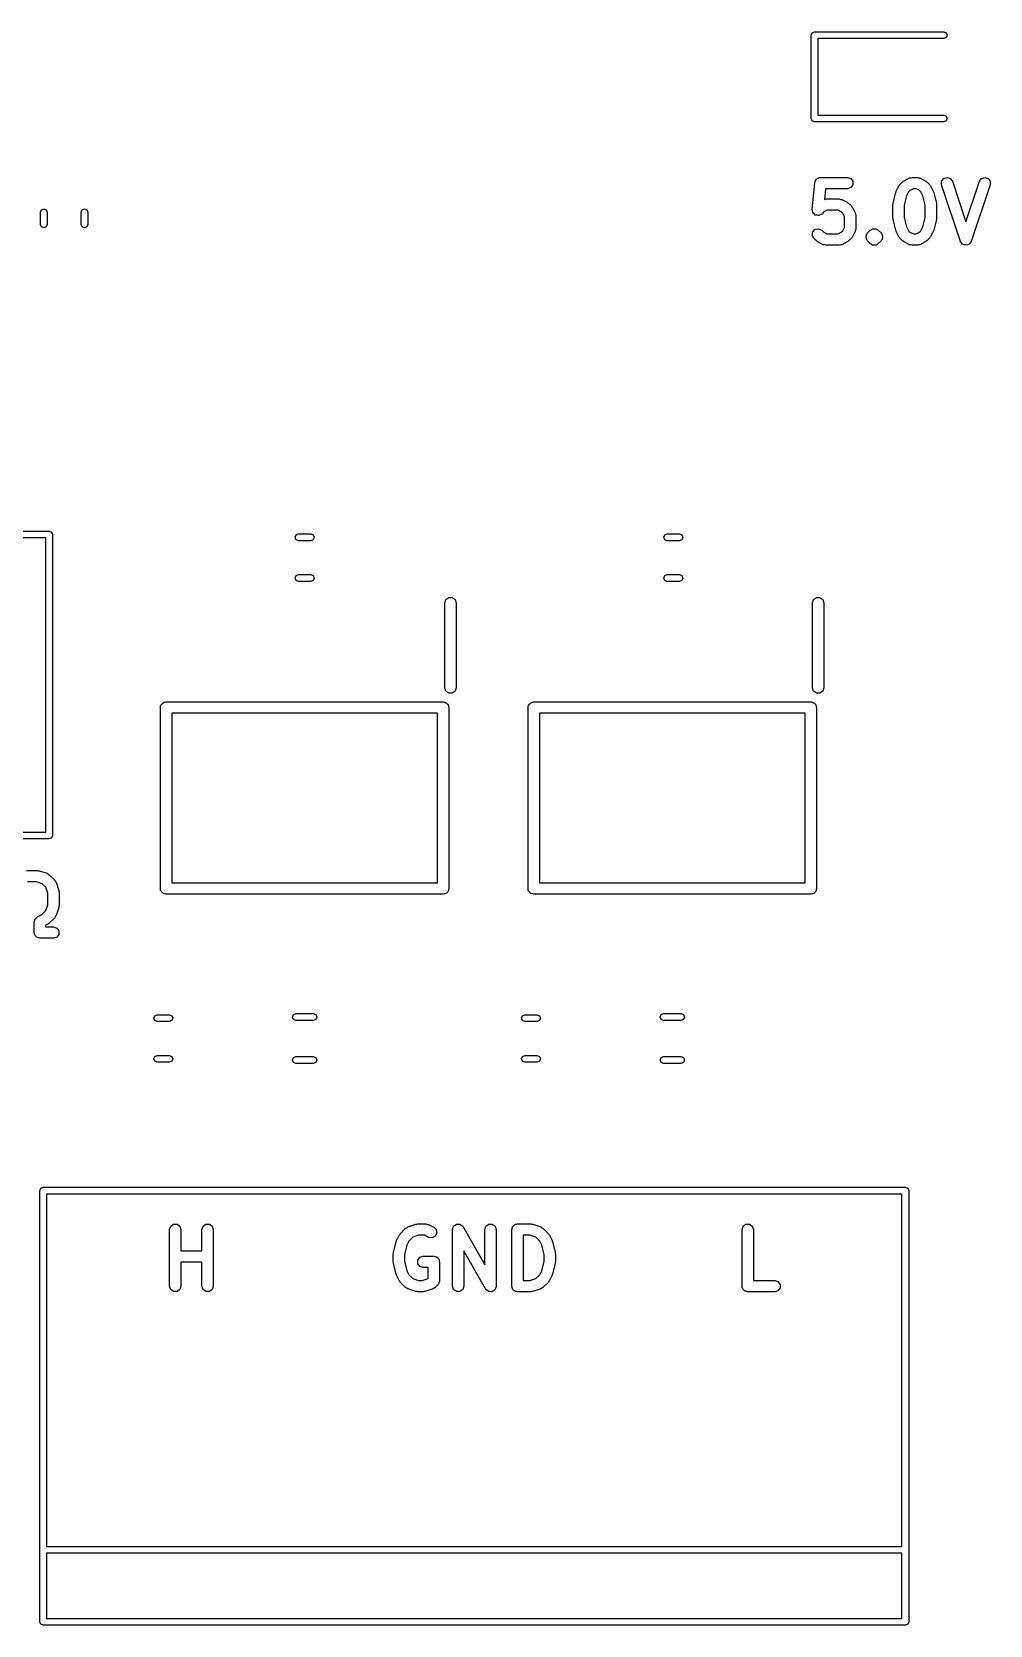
# Model space of a CAD drawing. Extents: x 99.3 to 188.9, y -147 to -56.
# Drawn here: x 148.18 to 165.12, y -141.87 to -113.7 of the extents above; entities that cross this region are included whole.
import ezdxf

# ---------------------------------------------------------------- set-up
doc = ezdxf.new("R2010")
doc.units = 0
doc.layers.add('BLACK', color=7, linetype='CONTINUOUS')

msp = doc.modelspace()

# ---------------------------------------------------------------- linework, layer by layer
at = {"layer": 'BLACK', "linetype": 'CONTINUOUS'}
for p, q in [((161.955, -113.765), (161.973, -113.723)), ((161.955, -115.235), (161.955, -113.765)), ((161.973, -113.723), (162.015, -113.705)), ((162.015, -113.705), (164.3, -113.705)), ((164.3, -113.705), (164.342, -113.723)), ((164.342, -113.723), (164.36, -113.765)), ((164.36, -113.765), (164.342, -113.807)), ((164.3, -113.825), (162.075, -113.825)), ((162.075, -113.825), (162.075, -115.175)), ((164.342, -113.807), (164.3, -113.825)), ((162.075, -115.175), (164.3, -115.175)), ((164.3, -115.175), (164.342, -115.193)), ((164.342, -115.193), (164.36, -115.235)), ((161.973, -115.277), (161.955, -115.235)), ((162.015, -115.295), (161.973, -115.277)), ((164.3, -115.295), (162.015, -115.295)), ((164.342, -115.277), (164.3, -115.295)), ((164.36, -115.235), (164.342, -115.277)), ((162.036, -116.33), (162.044, -116.311)), ((162.044, -116.311), (162.054, -116.306)), ((162.054, -116.306), (162.06, -116.297)), ((162.06, -116.297), (162.08, -116.29)), ((162.08, -116.29), (162.098, -116.28)), ((162.098, -116.28), (162.109, -116.281)), ((162.109, -116.281), (162.119, -116.278)), ((162.119, -116.278), (162.595, -116.278)), ((162.595, -116.278), (162.654, -116.297)), ((162.654, -116.297), (162.69, -116.347)), ((163.598, -116.336), (163.693, -116.288)), ((163.693, -116.288), (163.716, -116.285)), ((163.716, -116.285), (163.738, -116.278)), ((163.738, -116.278), (163.833, -116.278)), ((163.833, -116.278), (163.855, -116.285)), ((163.855, -116.285), (163.878, -116.288)), ((163.878, -116.288), (163.973, -116.336)), ((164.262, -116.347), (164.298, -116.297)), ((164.298, -116.297), (164.356, -116.278)), ((164.356, -116.278), (164.415, -116.296)), ((164.415, -116.296), (164.452, -116.346)), ((164.929, -116.346), (164.966, -116.296)), ((164.966, -116.296), (165.025, -116.278)), ((165.025, -116.278), (165.083, -116.297)), ((165.083, -116.297), (165.119, -116.347)), ((161.972, -116.844), (162.02, -116.368)), ((162.02, -116.368), (162.024, -116.358)), ((162.024, -116.347), (162.036, -116.33)), ((162.024, -116.358), (162.024, -116.347)), ((162.21, -116.478), (162.191, -116.666)), ((162.595, -116.478), (162.21, -116.478)), ((162.654, -116.459), (162.595, -116.478)), ((162.69, -116.409), (162.654, -116.459)), ((162.69, -116.347), (162.69, -116.409)), ((163.403, -116.734), (163.451, -116.544)), ((163.451, -116.544), (163.457, -116.534)), ((163.457, -116.534), (163.458, -116.523)), ((163.458, -116.523), (163.506, -116.428)), ((163.506, -116.428), (163.517, -116.417)), ((163.517, -116.417), (163.525, -116.402)), ((163.525, -116.402), (163.572, -116.355)), ((163.572, -116.355), (163.587, -116.347)), ((163.587, -116.347), (163.598, -116.336)), ((163.642, -116.603), (163.6, -116.771)), ((163.677, -116.532), (163.642, -116.603)), ((163.702, -116.507), (163.677, -116.532)), ((163.762, -116.478), (163.702, -116.507)), ((163.81, -116.478), (163.762, -116.478)), ((163.869, -116.507), (163.81, -116.478)), ((163.894, -116.532), (163.869, -116.507)), ((163.929, -116.603), (163.894, -116.532)), ((163.971, -116.771), (163.929, -116.603)), ((163.973, -116.336), (163.985, -116.347)), ((163.985, -116.347), (163.999, -116.355)), ((163.999, -116.355), (164.047, -116.402)), ((164.047, -116.402), (164.054, -116.417)), ((164.054, -116.417), (164.066, -116.428)), ((164.066, -116.428), (164.113, -116.523)), ((164.113, -116.523), (164.115, -116.534)), ((164.115, -116.534), (164.121, -116.544)), ((164.121, -116.544), (164.168, -116.734)), ((164.262, -116.409), (164.262, -116.347)), ((164.596, -117.409), (164.262, -116.409)), ((164.452, -116.346), (164.69, -117.061)), ((164.69, -117.061), (164.929, -116.346)), ((165.119, -116.409), (164.785, -117.409)), ((165.119, -116.347), (165.119, -116.409)), ((148.33, -116.892), (148.348, -116.85)), ((148.348, -116.85), (148.39, -116.832)), ((148.39, -116.832), (148.432, -116.85)), ((148.432, -116.85), (148.45, -116.892)), ((149.05, -116.892), (149.068, -116.85)), ((149.068, -116.85), (149.11, -116.832)), ((149.11, -116.832), (149.152, -116.85)), ((149.152, -116.85), (149.17, -116.892)), ((161.978, -116.871), (161.972, -116.844)), ((161.982, -116.899), (161.978, -116.871)), ((162.238, -116.859), (162.178, -116.888)), ((162.191, -116.666), (162.192, -116.666)), ((162.192, -116.666), (162.214, -116.659)), ((162.214, -116.659), (162.452, -116.659)), ((162.429, -116.859), (162.238, -116.859)), ((162.488, -116.888), (162.429, -116.859)), ((162.452, -116.659), (162.474, -116.666)), ((162.474, -116.666), (162.497, -116.669)), ((162.497, -116.669), (162.592, -116.717)), ((162.592, -116.717), (162.604, -116.728)), ((162.604, -116.728), (162.618, -116.735)), ((162.618, -116.735), (162.666, -116.783)), ((162.666, -116.783), (162.673, -116.798)), ((162.673, -116.798), (162.685, -116.809)), ((162.685, -116.809), (162.732, -116.904)), ((163.4, -116.759), (163.404, -116.747)), ((163.4, -116.997), (163.4, -116.759)), ((163.404, -116.747), (163.403, -116.734)), ((163.6, -116.771), (163.6, -116.984)), ((163.971, -116.984), (163.971, -116.771)), ((164.168, -116.734), (164.168, -116.747)), ((164.168, -116.747), (164.171, -116.759)), ((164.171, -116.759), (164.171, -116.997)), ((148.33, -117.108), (148.33, -116.892)), ((148.348, -117.15), (148.33, -117.108)), ((148.39, -117.168), (148.348, -117.15)), ((148.432, -117.15), (148.39, -117.168)), ((148.45, -117.108), (148.432, -117.15)), ((148.45, -116.892), (148.45, -117.108)), ((149.05, -117.108), (149.05, -116.892)), ((149.068, -117.15), (149.05, -117.108)), ((149.11, -117.168), (149.068, -117.15)), ((149.152, -117.15), (149.11, -117.168)), ((149.17, -117.108), (149.152, -117.15)), ((149.17, -116.892), (149.17, -117.108)), ((161.984, -116.901), (161.982, -116.899)), ((161.985, -116.904), (161.984, -116.901)), ((162.006, -116.923), (161.985, -116.904)), ((162.026, -116.943), (162.006, -116.923)), ((162.029, -116.943), (162.026, -116.943)), ((162.031, -116.945), (162.029, -116.943)), ((162.059, -116.948), (162.031, -116.945)), ((162.087, -116.953), (162.059, -116.948)), ((162.09, -116.951), (162.087, -116.953)), ((162.093, -116.952), (162.09, -116.951)), ((162.117, -116.937), (162.093, -116.952)), ((162.142, -116.925), (162.117, -116.937)), ((162.178, -116.888), (162.142, -116.925)), ((162.513, -116.913), (162.488, -116.888)), ((162.543, -116.973), (162.513, -116.913)), ((162.513, -117.223), (162.543, -117.164)), ((162.543, -117.164), (162.543, -116.973)), ((162.732, -116.904), (162.736, -116.927)), ((162.736, -116.927), (162.743, -116.949)), ((162.743, -116.949), (162.743, -117.187)), ((163.404, -117.009), (163.4, -116.997)), ((163.403, -117.021), (163.404, -117.009)), ((163.451, -117.211), (163.403, -117.021)), ((163.6, -116.984), (163.642, -117.152)), ((163.642, -117.152), (163.677, -117.223)), ((163.894, -117.223), (163.929, -117.152)), ((163.929, -117.152), (163.971, -116.984)), ((164.168, -117.021), (164.121, -117.211)), ((164.171, -116.997), (164.168, -117.009)), ((164.168, -117.009), (164.168, -117.021)), ((161.973, -117.298), (161.982, -117.237)), ((162.001, -117.353), (161.973, -117.298)), ((161.982, -117.237), (162.026, -117.193)), ((162.048, -117.401), (162.001, -117.353)), ((162.026, -117.193), (162.087, -117.184)), ((162.063, -117.408), (162.048, -117.401)), ((162.074, -117.419), (162.063, -117.408)), ((162.17, -117.467), (162.074, -117.419)), ((162.087, -117.184), (162.142, -117.212)), ((162.142, -117.212), (162.178, -117.248)), ((162.178, -117.248), (162.238, -117.278)), ((162.238, -117.278), (162.429, -117.278)), ((162.429, -117.278), (162.488, -117.248)), ((162.488, -117.248), (162.513, -117.223)), ((162.592, -117.419), (162.497, -117.467)), ((162.604, -117.408), (162.592, -117.419)), ((162.618, -117.401), (162.604, -117.408)), ((162.666, -117.353), (162.618, -117.401)), ((162.673, -117.339), (162.666, -117.353)), ((162.685, -117.327), (162.673, -117.339)), ((162.732, -117.232), (162.685, -117.327)), ((162.736, -117.209), (162.732, -117.232)), ((162.743, -117.187), (162.736, -117.209)), ((162.925, -117.314), (162.932, -117.3)), ((162.928, -117.33), (162.925, -117.314)), ((162.925, -117.346), (162.928, -117.33)), ((162.932, -117.36), (162.925, -117.346)), ((162.932, -117.3), (162.935, -117.285)), ((162.935, -117.375), (162.932, -117.36)), ((162.935, -117.285), (162.946, -117.273)), ((162.946, -117.387), (162.935, -117.375)), ((162.946, -117.273), (162.953, -117.259)), ((162.953, -117.401), (162.946, -117.387)), ((162.953, -117.259), (163.001, -117.212)), ((163.001, -117.448), (162.953, -117.401)), ((163.001, -117.212), (163.015, -117.204)), ((163.015, -117.456), (163.001, -117.448)), ((163.015, -117.204), (163.026, -117.193)), ((163.026, -117.193), (163.034, -117.192)), ((163.034, -117.192), (163.041, -117.187)), ((163.041, -117.187), (163.049, -117.187)), ((163.049, -117.187), (163.056, -117.184)), ((163.056, -117.184), (163.071, -117.186)), ((163.071, -117.186), (163.087, -117.184)), ((163.087, -117.184), (163.094, -117.187)), ((163.094, -117.187), (163.102, -117.187)), ((163.102, -117.187), (163.109, -117.192)), ((163.109, -117.192), (163.117, -117.193)), ((163.117, -117.193), (163.128, -117.204)), ((163.128, -117.204), (163.142, -117.212)), ((163.142, -117.448), (163.128, -117.456)), ((163.142, -117.212), (163.19, -117.259)), ((163.19, -117.401), (163.142, -117.448)), ((163.19, -117.259), (163.197, -117.273)), ((163.197, -117.387), (163.19, -117.401)), ((163.197, -117.273), (163.208, -117.285)), ((163.208, -117.375), (163.197, -117.387)), ((163.208, -117.285), (163.211, -117.3)), ((163.211, -117.36), (163.208, -117.375)), ((163.211, -117.3), (163.218, -117.314)), ((163.218, -117.346), (163.211, -117.36)), ((163.218, -117.314), (163.215, -117.33)), ((163.215, -117.33), (163.218, -117.346)), ((163.457, -117.221), (163.451, -117.211)), ((163.458, -117.232), (163.457, -117.221)), ((163.506, -117.327), (163.458, -117.232)), ((163.517, -117.339), (163.506, -117.327)), ((163.525, -117.353), (163.517, -117.339)), ((163.572, -117.401), (163.525, -117.353)), ((163.587, -117.408), (163.572, -117.401)), ((163.598, -117.419), (163.587, -117.408)), ((163.693, -117.467), (163.598, -117.419)), ((163.677, -117.223), (163.702, -117.248)), ((163.702, -117.248), (163.762, -117.278)), ((163.762, -117.278), (163.81, -117.278)), ((163.81, -117.278), (163.869, -117.248)), ((163.869, -117.248), (163.894, -117.223)), ((163.973, -117.419), (163.878, -117.467)), ((163.985, -117.408), (163.973, -117.419)), ((163.999, -117.401), (163.985, -117.408)), ((164.047, -117.353), (163.999, -117.401)), ((164.054, -117.339), (164.047, -117.353)), ((164.066, -117.327), (164.054, -117.339)), ((164.113, -117.232), (164.066, -117.327)), ((164.115, -117.221), (164.113, -117.232)), ((164.121, -117.211), (164.115, -117.221)), ((164.614, -117.434), (164.596, -117.409)), ((164.631, -117.458), (164.614, -117.434)), ((164.767, -117.434), (164.75, -117.458)), ((164.785, -117.409), (164.767, -117.434)), ((162.192, -117.47), (162.17, -117.467)), ((162.214, -117.478), (162.192, -117.47)), ((162.452, -117.478), (162.214, -117.478)), ((162.474, -117.47), (162.452, -117.478)), ((162.497, -117.467), (162.474, -117.47)), ((163.026, -117.467), (163.015, -117.456)), ((163.034, -117.468), (163.026, -117.467)), ((163.041, -117.473), (163.034, -117.468)), ((163.049, -117.473), (163.041, -117.473)), ((163.056, -117.476), (163.049, -117.473)), ((163.071, -117.474), (163.056, -117.476)), ((163.087, -117.476), (163.071, -117.474)), ((163.094, -117.473), (163.087, -117.476)), ((163.102, -117.473), (163.094, -117.473)), ((163.109, -117.468), (163.102, -117.473)), ((163.117, -117.467), (163.109, -117.468)), ((163.128, -117.456), (163.117, -117.467)), ((163.716, -117.47), (163.693, -117.467)), ((163.738, -117.478), (163.716, -117.47)), ((163.833, -117.478), (163.738, -117.478)), ((163.855, -117.47), (163.833, -117.478)), ((163.878, -117.467), (163.855, -117.47)), ((164.632, -117.458), (164.631, -117.458)), ((164.632, -117.459), (164.632, -117.458)), ((164.661, -117.468), (164.632, -117.459)), ((164.69, -117.478), (164.661, -117.468)), ((164.691, -117.478), (164.69, -117.477)), ((164.69, -117.477), (164.69, -117.478)), ((164.72, -117.468), (164.691, -117.478)), ((164.749, -117.459), (164.72, -117.468)), ((164.75, -117.458), (164.749, -117.458)), ((164.749, -117.458), (164.749, -117.459)), ((136.015, -122.53), (148.485, -122.53)), ((148.425, -122.65), (144.845, -122.65)), ((148.425, -127.85), (148.425, -122.65)), ((148.485, -122.53), (148.527, -122.548)), ((148.527, -122.548), (148.545, -122.59)), ((148.545, -122.59), (148.545, -127.91)), ((152.832, -122.64), (152.85, -122.598)), ((152.85, -122.682), (152.832, -122.64)), ((152.85, -122.598), (152.892, -122.58)), ((152.892, -122.7), (152.85, -122.682)), ((152.892, -122.58), (153.108, -122.58)), ((153.108, -122.7), (152.892, -122.7)), ((153.108, -122.58), (153.15, -122.598)), ((153.15, -122.682), (153.108, -122.7)), ((153.15, -122.598), (153.168, -122.64)), ((153.168, -122.64), (153.15, -122.682)), ((159.352, -122.64), (159.37, -122.598)), ((159.37, -122.682), (159.352, -122.64)), ((159.37, -122.598), (159.412, -122.58)), ((159.412, -122.7), (159.37, -122.682)), ((159.412, -122.58), (159.628, -122.58)), ((159.628, -122.7), (159.412, -122.7)), ((159.628, -122.58), (159.67, -122.598)), ((159.67, -122.682), (159.628, -122.7)), ((159.67, -122.598), (159.688, -122.64)), ((159.688, -122.64), (159.67, -122.682)), ((152.832, -123.36), (152.85, -123.318)), ((152.85, -123.402), (152.832, -123.36)), ((152.85, -123.318), (152.892, -123.3)), ((152.892, -123.3), (153.108, -123.3)), ((153.108, -123.3), (153.15, -123.318)), ((153.15, -123.318), (153.168, -123.36)), ((153.168, -123.36), (153.15, -123.402)), ((159.352, -123.36), (159.37, -123.318)), ((159.37, -123.402), (159.352, -123.36)), ((159.37, -123.318), (159.412, -123.3)), ((159.412, -123.3), (159.628, -123.3)), ((159.628, -123.3), (159.67, -123.318)), ((159.67, -123.318), (159.688, -123.36)), ((159.688, -123.36), (159.67, -123.402)), ((152.892, -123.42), (152.85, -123.402)), ((153.108, -123.42), (152.892, -123.42)), ((153.15, -123.402), (153.108, -123.42)), ((159.412, -123.42), (159.37, -123.402)), ((159.628, -123.42), (159.412, -123.42)), ((159.67, -123.402), (159.628, -123.42)), ((155.48, -123.8), (155.499, -123.741)), ((155.48, -125.3), (155.48, -123.8)), ((155.499, -123.741), (155.549, -123.705)), ((155.549, -123.705), (155.611, -123.705)), ((155.611, -123.705), (155.661, -123.741)), ((155.661, -123.741), (155.68, -123.8)), ((155.68, -123.8), (155.68, -125.3)), ((161.98, -123.8), (161.999, -123.741)), ((161.98, -125.3), (161.98, -123.8)), ((161.999, -123.741), (162.049, -123.705)), ((162.049, -123.705), (162.111, -123.705)), ((162.111, -123.705), (162.161, -123.741)), ((162.161, -123.741), (162.18, -123.8)), ((162.18, -123.8), (162.18, -125.3)), ((155.499, -125.359), (155.48, -125.3)), ((155.68, -125.3), (155.661, -125.359)), ((161.999, -125.359), (161.98, -125.3)), ((162.18, -125.3), (162.161, -125.359)), ((150.455, -125.619), (150.464, -125.606)), ((150.464, -125.606), (150.469, -125.591)), ((150.469, -125.591), (150.482, -125.582)), ((150.482, -125.582), (150.491, -125.569)), ((150.491, -125.569), (150.506, -125.564)), ((150.506, -125.564), (150.519, -125.555)), ((150.519, -125.555), (150.535, -125.555)), ((150.535, -125.555), (150.55, -125.55)), ((150.55, -125.55), (155.45, -125.55)), ((155.45, -125.55), (155.465, -125.555)), ((155.465, -125.555), (155.481, -125.555)), ((155.481, -125.555), (155.494, -125.564)), ((155.494, -125.564), (155.509, -125.569)), ((155.549, -125.395), (155.499, -125.359)), ((155.509, -125.569), (155.518, -125.582)), ((155.518, -125.582), (155.531, -125.591)), ((155.531, -125.591), (155.536, -125.606)), ((155.536, -125.606), (155.545, -125.619)), ((155.611, -125.395), (155.549, -125.395)), ((155.661, -125.359), (155.611, -125.395)), ((156.955, -125.619), (156.964, -125.606)), ((156.964, -125.606), (156.969, -125.591)), ((156.969, -125.591), (156.982, -125.582)), ((156.982, -125.582), (156.991, -125.569)), ((156.991, -125.569), (157.006, -125.564)), ((157.006, -125.564), (157.019, -125.555)), ((157.019, -125.555), (157.035, -125.555)), ((157.035, -125.555), (157.05, -125.55)), ((157.05, -125.55), (161.95, -125.55)), ((161.95, -125.55), (161.965, -125.555)), ((161.965, -125.555), (161.981, -125.555)), ((161.981, -125.555), (161.994, -125.564)), ((161.994, -125.564), (162.009, -125.569)), ((162.049, -125.395), (161.999, -125.359)), ((162.009, -125.569), (162.018, -125.582)), ((162.018, -125.582), (162.031, -125.591)), ((162.031, -125.591), (162.036, -125.606)), ((162.036, -125.606), (162.045, -125.619)), ((162.111, -125.395), (162.049, -125.395)), ((162.161, -125.359), (162.111, -125.395)), ((150.45, -125.65), (150.455, -125.635)), ((150.45, -128.85), (150.45, -125.65)), ((150.455, -125.635), (150.455, -125.619)), ((150.65, -125.75), (150.65, -128.75)), ((155.35, -125.75), (150.65, -125.75)), ((155.35, -128.75), (155.35, -125.75)), ((155.545, -125.619), (155.545, -125.635)), ((155.545, -125.635), (155.55, -125.65)), ((155.55, -125.65), (155.55, -128.85)), ((156.95, -125.65), (156.955, -125.635)), ((156.95, -128.85), (156.95, -125.65)), ((156.955, -125.635), (156.955, -125.619)), ((157.15, -125.75), (157.15, -128.75)), ((161.85, -125.75), (157.15, -125.75)), ((161.85, -128.75), (161.85, -125.75)), ((162.045, -125.619), (162.045, -125.635)), ((162.045, -125.635), (162.05, -125.65)), ((162.05, -125.65), (162.05, -128.85)), ((144.845, -127.85), (148.425, -127.85)), ((148.485, -127.97), (136.015, -127.97)), ((148.527, -127.952), (148.485, -127.97)), ((148.545, -127.91), (148.527, -127.952)), ((148.083, -128.528), (148.274, -128.528)), ((148.274, -128.528), (148.289, -128.533)), ((148.289, -128.533), (148.305, -128.533)), ((148.305, -128.533), (148.448, -128.58)), ((148.448, -128.58), (148.467, -128.594)), ((148.467, -128.594), (148.487, -128.605)), ((148.487, -128.605), (148.583, -128.7)), ((148.583, -128.7), (148.593, -128.72)), ((148.258, -128.728), (148.1, -128.728)), ((148.363, -128.763), (148.258, -128.728)), ((148.425, -128.824), (148.363, -128.763)), ((148.46, -128.93), (148.425, -128.824)), ((148.46, -129.135), (148.46, -128.93)), ((148.593, -128.72), (148.607, -128.739)), ((148.607, -128.739), (148.654, -128.882)), ((148.654, -128.882), (148.655, -128.898)), ((148.655, -128.898), (148.66, -128.913)), ((148.66, -128.913), (148.66, -129.151)), ((150.455, -128.865), (150.45, -128.85)), ((150.455, -128.881), (150.455, -128.865)), ((150.464, -128.894), (150.455, -128.881)), ((150.469, -128.909), (150.464, -128.894)), ((150.482, -128.918), (150.469, -128.909)), ((150.491, -128.931), (150.482, -128.918)), ((150.506, -128.936), (150.491, -128.931)), ((150.519, -128.945), (150.506, -128.936)), ((150.535, -128.945), (150.519, -128.945)), ((150.55, -128.95), (150.535, -128.945)), ((155.45, -128.95), (150.55, -128.95)), ((150.65, -128.75), (155.35, -128.75)), ((155.465, -128.945), (155.45, -128.95)), ((155.481, -128.945), (155.465, -128.945)), ((155.494, -128.936), (155.481, -128.945)), ((155.509, -128.931), (155.494, -128.936)), ((155.518, -128.918), (155.509, -128.931)), ((155.531, -128.909), (155.518, -128.918)), ((155.536, -128.894), (155.531, -128.909)), ((155.545, -128.881), (155.536, -128.894)), ((155.55, -128.85), (155.545, -128.865)), ((155.545, -128.865), (155.545, -128.881)), ((156.955, -128.865), (156.95, -128.85)), ((156.955, -128.881), (156.955, -128.865)), ((156.964, -128.894), (156.955, -128.881)), ((156.969, -128.909), (156.964, -128.894)), ((156.982, -128.918), (156.969, -128.909)), ((156.991, -128.931), (156.982, -128.918)), ((157.006, -128.936), (156.991, -128.931)), ((157.019, -128.945), (157.006, -128.936)), ((157.035, -128.945), (157.019, -128.945)), ((157.05, -128.95), (157.035, -128.945)), ((161.95, -128.95), (157.05, -128.95)), ((157.15, -128.75), (161.85, -128.75)), ((161.965, -128.945), (161.95, -128.95)), ((161.981, -128.945), (161.965, -128.945)), ((161.994, -128.936), (161.981, -128.945)), ((162.009, -128.931), (161.994, -128.936)), ((162.018, -128.918), (162.009, -128.931)), ((162.031, -128.909), (162.018, -128.918)), ((162.036, -128.894), (162.031, -128.909)), ((162.045, -128.881), (162.036, -128.894)), ((162.05, -128.85), (162.045, -128.865)), ((162.045, -128.865), (162.045, -128.881)), ((148.357, -129.307), (148.425, -129.24)), ((148.425, -129.24), (148.46, -129.135)), ((148.654, -129.183), (148.607, -129.326)), ((148.655, -129.167), (148.654, -129.183)), ((148.66, -129.151), (148.655, -129.167)), ((148.221, -129.437), (148.229, -129.415)), ((148.221, -129.628), (148.221, -129.437)), ((148.229, -129.415), (148.233, -129.391)), ((148.233, -129.391), (148.238, -129.386)), ((148.238, -129.386), (148.241, -129.378)), ((148.241, -129.378), (148.26, -129.364)), ((148.26, -129.364), (148.277, -129.348)), ((148.277, -129.348), (148.357, -129.307)), ((148.461, -129.479), (148.421, -129.499)), ((148.421, -129.499), (148.421, -129.528)), ((148.421, -129.528), (148.56, -129.528)), ((148.473, -129.468), (148.461, -129.479)), ((148.487, -129.46), (148.473, -129.468)), ((148.583, -129.365), (148.487, -129.46)), ((148.56, -129.528), (148.618, -129.547)), ((148.593, -129.344), (148.583, -129.365)), ((148.607, -129.326), (148.593, -129.344)), ((148.618, -129.547), (148.655, -129.597)), ((148.226, -129.643), (148.221, -129.628)), ((148.226, -129.659), (148.226, -129.643)), ((148.236, -129.671), (148.226, -129.659)), ((148.241, -129.686), (148.236, -129.671)), ((148.253, -129.696), (148.241, -129.686)), ((148.263, -129.709), (148.253, -129.696)), ((148.278, -129.713), (148.263, -129.709)), ((148.291, -129.723), (148.278, -129.713)), ((148.306, -129.723), (148.291, -129.723)), ((148.321, -129.728), (148.306, -129.723)), ((148.56, -129.728), (148.321, -129.728)), ((148.618, -129.709), (148.56, -129.728)), ((148.655, -129.659), (148.618, -129.709)), ((148.655, -129.597), (148.655, -129.659)), ((150.332, -131.14), (150.35, -131.098)), ((150.35, -131.182), (150.332, -131.14)), ((150.35, -131.098), (150.392, -131.08)), ((150.392, -131.2), (150.35, -131.182)), ((150.392, -131.08), (150.608, -131.08)), ((150.608, -131.2), (150.392, -131.2)), ((150.608, -131.08), (150.65, -131.098)), ((150.65, -131.182), (150.608, -131.2)), ((150.65, -131.098), (150.668, -131.14)), ((150.668, -131.14), (150.65, -131.182)), ((152.786, -131.12), (152.804, -131.078)), ((152.804, -131.162), (152.786, -131.12)), ((152.804, -131.078), (152.846, -131.06)), ((152.846, -131.18), (152.804, -131.162)), ((152.846, -131.06), (153.154, -131.06)), ((153.154, -131.18), (152.846, -131.18)), ((153.154, -131.06), (153.196, -131.078)), ((153.196, -131.162), (153.154, -131.18)), ((153.196, -131.078), (153.214, -131.12)), ((153.214, -131.12), (153.196, -131.162)), ((156.832, -131.14), (156.85, -131.098)), ((156.85, -131.182), (156.832, -131.14)), ((156.85, -131.098), (156.892, -131.08)), ((156.892, -131.2), (156.85, -131.182)), ((156.892, -131.08), (157.108, -131.08)), ((157.108, -131.2), (156.892, -131.2)), ((157.108, -131.08), (157.15, -131.098)), ((157.15, -131.182), (157.108, -131.2)), ((157.15, -131.098), (157.168, -131.14)), ((157.168, -131.14), (157.15, -131.182)), ((159.286, -131.12), (159.304, -131.078)), ((159.304, -131.162), (159.286, -131.12)), ((159.304, -131.078), (159.346, -131.06)), ((159.346, -131.18), (159.304, -131.162)), ((159.346, -131.06), (159.654, -131.06)), ((159.654, -131.18), (159.346, -131.18)), ((159.654, -131.06), (159.696, -131.078)), ((159.696, -131.162), (159.654, -131.18)), ((159.696, -131.078), (159.714, -131.12)), ((159.714, -131.12), (159.696, -131.162)), ((150.35, -131.818), (150.392, -131.8)), ((150.392, -131.8), (150.608, -131.8)), ((150.608, -131.8), (150.65, -131.818)), ((156.85, -131.818), (156.892, -131.8)), ((156.892, -131.8), (157.108, -131.8)), ((157.108, -131.8), (157.15, -131.818)), ((150.332, -131.86), (150.35, -131.818)), ((150.35, -131.902), (150.332, -131.86)), ((150.392, -131.92), (150.35, -131.902)), ((150.608, -131.92), (150.392, -131.92)), ((150.65, -131.902), (150.608, -131.92)), ((150.65, -131.818), (150.668, -131.86)), ((150.668, -131.86), (150.65, -131.902)), ((152.786, -131.88), (152.804, -131.838)), ((152.804, -131.922), (152.786, -131.88)), ((152.804, -131.838), (152.846, -131.82)), ((152.846, -131.94), (152.804, -131.922)), ((152.846, -131.82), (153.154, -131.82)), ((153.154, -131.94), (152.846, -131.94)), ((153.154, -131.82), (153.196, -131.838)), ((153.196, -131.922), (153.154, -131.94)), ((153.196, -131.838), (153.214, -131.88)), ((153.214, -131.88), (153.196, -131.922)), ((156.832, -131.86), (156.85, -131.818)), ((156.85, -131.902), (156.832, -131.86)), ((156.892, -131.92), (156.85, -131.902)), ((157.108, -131.92), (156.892, -131.92)), ((157.15, -131.902), (157.108, -131.92)), ((157.15, -131.818), (157.168, -131.86)), ((157.168, -131.86), (157.15, -131.902)), ((159.286, -131.88), (159.304, -131.838)), ((159.304, -131.922), (159.286, -131.88)), ((159.304, -131.838), (159.346, -131.82)), ((159.346, -131.94), (159.304, -131.922)), ((159.346, -131.82), (159.654, -131.82)), ((159.654, -131.94), (159.346, -131.94)), ((159.654, -131.82), (159.696, -131.838)), ((159.696, -131.922), (159.654, -131.94)), ((159.696, -131.838), (159.714, -131.88)), ((159.714, -131.88), (159.696, -131.922)), ((148.32, -134.19), (148.338, -134.148)), ((148.32, -141.81), (148.32, -134.19)), ((148.338, -134.148), (148.38, -134.13)), ((148.38, -134.13), (163.62, -134.13)), ((148.44, -134.25), (148.44, -140.48)), ((163.56, -134.25), (148.44, -134.25)), ((163.56, -140.48), (163.56, -134.25)), ((163.62, -134.13), (163.662, -134.148)), ((163.662, -134.148), (163.68, -134.19)), ((163.68, -134.19), (163.68, -141.81)), ((150.614, -134.878), (150.633, -134.819)), ((150.614, -135.878), (150.614, -134.878)), ((150.633, -134.819), (150.683, -134.783)), ((150.683, -134.783), (150.745, -134.783)), ((150.745, -134.783), (150.795, -134.819)), ((150.795, -134.819), (150.814, -134.878)), ((150.814, -134.878), (150.814, -135.254)), ((151.186, -134.878), (151.205, -134.819)), ((151.186, -135.254), (151.186, -134.878)), ((151.205, -134.819), (151.255, -134.783)), ((151.255, -134.783), (151.317, -134.783)), ((151.317, -134.783), (151.367, -134.819)), ((151.367, -134.819), (151.386, -134.878)), ((151.386, -134.878), (151.386, -135.878)), ((154.691, -134.95), (154.786, -134.855)), ((154.786, -134.855), (154.807, -134.844)), ((154.807, -134.844), (154.826, -134.83)), ((154.826, -134.83), (154.968, -134.783)), ((154.968, -134.783), (154.985, -134.783)), ((154.985, -134.783), (155, -134.778)), ((155, -134.778), (155.143, -134.778)), ((155.143, -134.778), (155.165, -134.785)), ((155.165, -134.785), (155.188, -134.788)), ((155.188, -134.788), (155.283, -134.836)), ((155.283, -134.836), (155.327, -134.879)), ((155.327, -134.879), (155.337, -134.94)), ((155.614, -134.878), (155.616, -134.872)), ((155.614, -135.878), (155.614, -134.878)), ((155.615, -134.867), (155.625, -134.843)), ((155.616, -134.872), (155.615, -134.867)), ((155.625, -134.843), (155.633, -134.819)), ((155.633, -134.819), (155.638, -134.816)), ((155.638, -134.816), (155.64, -134.81)), ((155.64, -134.81), (155.663, -134.798)), ((155.663, -134.798), (155.683, -134.783)), ((155.683, -134.783), (155.689, -134.783)), ((155.689, -134.783), (155.694, -134.78)), ((155.694, -134.78), (155.719, -134.783)), ((155.719, -134.783), (155.745, -134.783)), ((155.745, -134.783), (155.75, -134.786)), ((155.75, -134.786), (155.755, -134.786)), ((155.755, -134.786), (155.774, -134.804)), ((155.774, -134.804), (155.795, -134.819)), ((155.795, -134.819), (155.797, -134.824)), ((155.797, -134.824), (155.801, -134.828)), ((155.801, -134.828), (156.186, -135.501)), ((156.186, -134.878), (156.205, -134.819)), ((156.186, -135.501), (156.186, -134.878)), ((156.205, -134.819), (156.255, -134.783)), ((156.255, -134.783), (156.317, -134.783)), ((156.317, -134.783), (156.367, -134.819)), ((156.367, -134.819), (156.386, -134.878)), ((156.386, -134.878), (156.386, -135.878)), ((156.662, -134.878), (156.667, -134.863)), ((156.662, -135.878), (156.662, -134.878)), ((156.667, -134.847), (156.676, -134.834)), ((156.667, -134.863), (156.667, -134.847)), ((156.676, -134.834), (156.681, -134.819)), ((156.681, -134.819), (156.694, -134.81)), ((156.694, -134.81), (156.703, -134.797)), ((156.703, -134.797), (156.718, -134.792)), ((156.718, -134.792), (156.731, -134.783)), ((156.731, -134.783), (156.747, -134.783)), ((156.747, -134.783), (156.762, -134.778)), ((156.762, -134.778), (157, -134.778)), ((157, -134.778), (157.015, -134.783)), ((157.015, -134.783), (157.032, -134.783)), ((157.032, -134.783), (157.174, -134.83)), ((157.174, -134.83), (157.193, -134.844)), ((157.193, -134.844), (157.214, -134.855)), ((157.214, -134.855), (157.309, -134.95)), ((160.733, -134.878), (160.752, -134.819)), ((160.733, -135.878), (160.733, -134.878)), ((160.752, -134.819), (160.802, -134.783)), ((160.802, -134.783), (160.864, -134.783)), ((160.864, -134.783), (160.914, -134.819)), ((160.914, -134.819), (160.933, -134.878)), ((160.933, -134.878), (160.933, -135.778)), ((154.57, -135.282), (154.617, -135.091)), ((154.617, -135.091), (154.623, -135.082)), ((154.623, -135.082), (154.625, -135.071)), ((154.625, -135.071), (154.672, -134.976)), ((154.672, -134.976), (154.684, -134.964)), ((154.684, -134.964), (154.691, -134.95)), ((154.809, -135.151), (154.767, -135.319)), ((154.844, -135.08), (154.809, -135.151)), ((154.911, -135.013), (154.844, -135.08)), ((155.016, -134.978), (154.911, -135.013)), ((155.119, -134.978), (155.016, -134.978)), ((155.193, -135.015), (155.119, -134.978)), ((155.254, -135.024), (155.193, -135.015)), ((155.309, -134.995), (155.254, -135.024)), ((155.337, -134.94), (155.309, -134.995)), ((156.862, -134.978), (156.862, -135.778)), ((156.984, -134.978), (156.862, -134.978)), ((157.089, -135.013), (156.984, -134.978)), ((157.156, -135.08), (157.089, -135.013)), ((157.191, -135.151), (157.156, -135.08)), ((157.233, -135.318), (157.191, -135.151)), ((157.309, -134.95), (157.316, -134.964)), ((157.316, -134.964), (157.328, -134.976)), ((157.328, -134.976), (157.375, -135.071)), ((157.375, -135.071), (157.377, -135.082)), ((157.377, -135.082), (157.383, -135.091)), ((157.383, -135.091), (157.43, -135.282)), ((150.814, -135.254), (151.186, -135.254)), ((151.186, -135.454), (150.814, -135.454)), ((150.814, -135.454), (150.814, -135.878)), ((151.186, -135.878), (151.186, -135.454)), ((154.567, -135.306), (154.571, -135.294)), ((154.567, -135.449), (154.567, -135.306)), ((154.571, -135.461), (154.567, -135.449)), ((154.571, -135.294), (154.57, -135.282)), ((154.57, -135.473), (154.571, -135.461)), ((154.617, -135.664), (154.57, -135.473)), ((154.767, -135.319), (154.767, -135.437)), ((154.767, -135.437), (154.809, -135.605)), ((155, -135.418), (155.036, -135.368)), ((155, -135.48), (155, -135.418)), ((155.036, -135.368), (155.095, -135.349)), ((155.095, -135.349), (155.286, -135.349)), ((155.286, -135.349), (155.301, -135.354)), ((155.301, -135.354), (155.317, -135.354)), ((155.317, -135.354), (155.329, -135.363)), ((155.329, -135.363), (155.344, -135.368)), ((155.344, -135.368), (155.354, -135.381)), ((155.354, -135.381), (155.367, -135.39)), ((155.367, -135.39), (155.372, -135.405)), ((155.372, -135.405), (155.381, -135.418)), ((155.381, -135.418), (155.381, -135.434)), ((155.381, -135.434), (155.386, -135.449)), ((155.386, -135.449), (155.386, -135.782)), ((156.199, -135.927), (155.814, -135.254)), ((155.814, -135.254), (155.814, -135.878)), ((157.191, -135.605), (157.233, -135.437)), ((157.233, -135.437), (157.233, -135.318)), ((157.43, -135.473), (157.383, -135.664)), ((157.43, -135.282), (157.429, -135.294)), ((157.429, -135.294), (157.433, -135.306)), ((157.433, -135.449), (157.429, -135.461)), ((157.429, -135.461), (157.43, -135.473)), ((157.433, -135.306), (157.433, -135.449)), ((154.623, -135.673), (154.617, -135.664)), ((154.625, -135.684), (154.623, -135.673)), ((154.672, -135.779), (154.625, -135.684)), ((154.809, -135.605), (154.844, -135.676)), ((154.844, -135.676), (154.911, -135.743)), ((154.911, -135.743), (155.016, -135.778)), ((155.036, -135.53), (155, -135.48)), ((155.095, -135.549), (155.036, -135.53)), ((155.079, -135.778), (155.184, -135.743)), ((155.186, -135.549), (155.095, -135.549)), ((155.184, -135.743), (155.186, -135.741)), ((155.186, -135.741), (155.186, -135.549)), ((156.984, -135.778), (157.089, -135.743)), ((157.089, -135.743), (157.156, -135.676)), ((157.156, -135.676), (157.191, -135.605)), ((157.375, -135.684), (157.328, -135.779)), ((157.377, -135.673), (157.375, -135.684)), ((157.383, -135.664), (157.377, -135.673)), ((150.633, -135.936), (150.614, -135.878)), ((150.683, -135.973), (150.633, -135.936)), ((150.745, -135.973), (150.683, -135.973)), ((150.795, -135.936), (150.745, -135.973)), ((150.814, -135.878), (150.795, -135.936)), ((151.205, -135.936), (151.186, -135.878)), ((151.255, -135.973), (151.205, -135.936)), ((151.317, -135.973), (151.255, -135.973)), ((151.367, -135.936), (151.317, -135.973)), ((151.386, -135.878), (151.367, -135.936)), ((154.684, -135.791), (154.672, -135.779)), ((154.691, -135.805), (154.684, -135.791)), ((154.786, -135.901), (154.691, -135.805)), ((154.807, -135.911), (154.786, -135.901)), ((154.826, -135.925), (154.807, -135.911)), ((154.968, -135.972), (154.826, -135.925)), ((154.985, -135.973), (154.968, -135.972)), ((155, -135.978), (154.985, -135.973)), ((155.095, -135.978), (155, -135.978)), ((155.016, -135.778), (155.079, -135.778)), ((155.111, -135.973), (155.095, -135.978)), ((155.127, -135.972), (155.111, -135.973)), ((155.27, -135.925), (155.127, -135.972)), ((155.288, -135.911), (155.27, -135.925)), ((155.309, -135.901), (155.288, -135.911)), ((155.356, -135.853), (155.309, -135.901)), ((155.36, -135.846), (155.356, -135.853)), ((155.367, -135.841), (155.36, -135.846)), ((155.374, -135.819), (155.367, -135.841)), ((155.384, -135.798), (155.374, -135.819)), ((155.386, -135.782), (155.383, -135.79)), ((155.383, -135.79), (155.384, -135.798)), ((155.633, -135.936), (155.614, -135.878)), ((155.683, -135.973), (155.633, -135.936)), ((155.745, -135.973), (155.683, -135.973)), ((155.795, -135.936), (155.745, -135.973)), ((155.814, -135.878), (155.795, -135.936)), ((156.203, -135.931), (156.199, -135.927)), ((156.205, -135.936), (156.203, -135.931)), ((156.226, -135.952), (156.205, -135.936)), ((156.245, -135.969), (156.226, -135.952)), ((156.25, -135.969), (156.245, -135.969)), ((156.255, -135.973), (156.25, -135.969)), ((156.281, -135.973), (156.255, -135.973)), ((156.306, -135.976), (156.281, -135.973)), ((156.311, -135.973), (156.306, -135.976)), ((156.317, -135.973), (156.311, -135.973)), ((156.337, -135.958), (156.317, -135.973)), ((156.36, -135.945), (156.337, -135.958)), ((156.362, -135.94), (156.36, -135.945)), ((156.367, -135.936), (156.362, -135.94)), ((156.375, -135.912), (156.367, -135.936)), ((156.385, -135.889), (156.375, -135.912)), ((156.386, -135.878), (156.384, -135.883)), ((156.384, -135.883), (156.385, -135.889)), ((156.667, -135.893), (156.662, -135.878)), ((156.667, -135.909), (156.667, -135.893)), ((156.676, -135.921), (156.667, -135.909)), ((156.681, -135.936), (156.676, -135.921)), ((156.694, -135.946), (156.681, -135.936)), ((156.703, -135.959), (156.694, -135.946)), ((156.718, -135.963), (156.703, -135.959)), ((156.731, -135.973), (156.718, -135.963)), ((156.747, -135.973), (156.731, -135.973)), ((156.762, -135.978), (156.747, -135.973)), ((157, -135.978), (156.762, -135.978)), ((156.862, -135.778), (156.984, -135.778)), ((157.015, -135.973), (157, -135.978)), ((157.032, -135.972), (157.015, -135.973)), ((157.174, -135.925), (157.032, -135.972)), ((157.193, -135.911), (157.174, -135.925)), ((157.214, -135.901), (157.193, -135.911)), ((157.309, -135.805), (157.214, -135.901)), ((157.316, -135.791), (157.309, -135.805)), ((157.328, -135.779), (157.316, -135.791)), ((160.738, -135.893), (160.733, -135.878)), ((160.738, -135.909), (160.738, -135.893)), ((160.748, -135.921), (160.738, -135.909)), ((160.752, -135.936), (160.748, -135.921)), ((160.765, -135.946), (160.752, -135.936)), ((160.775, -135.959), (160.765, -135.946)), ((160.79, -135.963), (160.775, -135.959)), ((160.802, -135.973), (160.79, -135.963)), ((160.818, -135.973), (160.802, -135.973)), ((160.833, -135.978), (160.818, -135.973)), ((161.31, -135.978), (160.833, -135.978)), ((160.933, -135.778), (161.31, -135.778)), ((161.31, -135.778), (161.368, -135.797)), ((161.368, -135.959), (161.31, -135.978)), ((161.368, -135.797), (161.405, -135.847)), ((161.405, -135.909), (161.368, -135.959)), ((161.405, -135.847), (161.405, -135.909)), ((148.44, -140.48), (163.56, -140.48)), ((148.44, -140.6), (148.44, -141.75)), ((163.56, -140.6), (148.44, -140.6)), ((163.56, -141.75), (163.56, -140.6)), ((148.338, -141.852), (148.32, -141.81)), ((148.38, -141.87), (148.338, -141.852)), ((163.62, -141.87), (148.38, -141.87)), ((148.44, -141.75), (163.56, -141.75)), ((163.662, -141.852), (163.62, -141.87)), ((163.68, -141.81), (163.662, -141.852))]:
    msp.add_line(p, q, dxfattribs=at)

doc.saveas('drawing.dxf')
